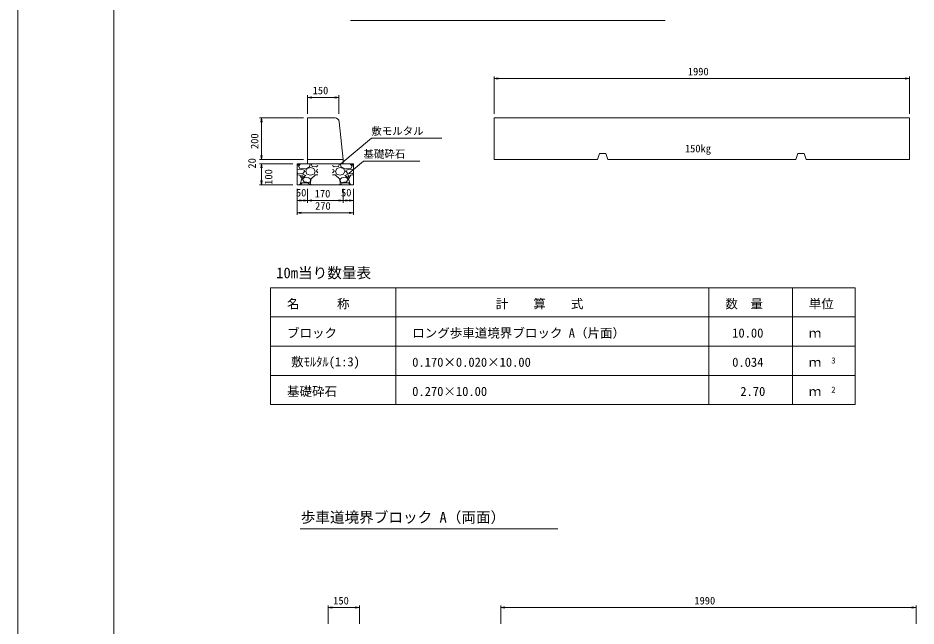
# Model space of a CAD drawing. Units: millimetres on the paper. Extents: x 0 to 841, y 0 to 594.
# Drawn here: x 0 to 215.1, y 147.7 to 293.5 of the extents above; entities that cross this region are included whole.
import ezdxf
from ezdxf.enums import TextEntityAlignment as Align

# ---------------------------------------------------------------- set-up
doc = ezdxf.new("R2010")
doc.units = ezdxf.units.MM
for name, color, linetype, lineweight in [('D-MTR-FRAM（材料表図枠）', 2, 'Continuous', 18), ('D-STR-DIM（寸法）', 7, 'Continuous', 18), ('D-STR-HTXT（旗揚げ）', 7, 'Continuous', 18), ('D-STR-STRn（構造物）', 7, 'Continuous', 18), ('D-STR（構造物外形線）', 1, 'Continuous', 18), ('D-TTL(外枠）', 2, 'Continuous', 18), ('DEFPOINTS_2', 8, 'Continuous', 18)]:
    doc.layers.add(name, color=color, linetype=linetype, lineweight=lineweight)
for name, color, linetype in [('D-MTR-TXT(文字列）', 7, 'Continuous'), ('D-MTR（材料表タイトル）', 7, 'Continuous'), ('D-STR-TXT（文字）', 7, 'Continuous'), ('D-TTL-TXT（文字）', 7, 'Continuous')]:
    doc.layers.add(name, color=color, linetype=linetype)
doc.styles.add('ＭＳ ゴシック', font='')
doc.styles.get('ＭＳ ゴシック').set_extended_font_data('MS Gothic')

msp = doc.modelspace()

# ---------------------------------------------------------------- linework, layer by layer
at = {"layer": 'D-MTR-FRAM（材料表図枠）'}
for p, q in [((60.515, 228.815), (200.515, 228.815)), ((60.515, 200.815), (60.515, 228.815)), ((90.515, 200.815), (90.515, 228.815)), ((165.515, 200.815), (165.515, 228.815)), ((185.515, 200.815), (185.515, 228.815)), ((200.515, 200.815), (200.515, 228.815)), ((60.515, 221.815), (200.515, 221.815)), ((60.515, 214.815), (200.515, 214.815)), ((60.515, 207.815), (200.515, 207.815)), ((60.515, 200.815), (200.515, 200.815))]:
    msp.add_line(p, q, dxfattribs=at)
at = {"layer": 'D-STR-DIM（寸法）'}
for p, q in [((114.064, 270.54), (114.064, 279.503)), ((114.064, 279.003), (115.064, 279.169)), ((115.064, 278.836), (114.064, 279.003)), ((114.064, 279.003), (115.064, 279.003)), ((212.564, 279.003), (115.064, 279.003)), ((212.564, 279.169), (213.564, 279.003)), ((213.564, 279.003), (212.564, 278.836)), ((213.564, 279.003), (212.564, 279.003)), ((213.564, 270.54), (213.564, 279.503)), ((69.373, 270.54), (69.373, 274.965)), ((69.373, 274.465), (70.373, 274.631)), ((70.373, 274.298), (69.373, 274.465)), ((69.373, 274.465), (70.373, 274.465)), ((75.873, 274.465), (70.373, 274.465)), ((75.873, 274.631), (76.873, 274.465)), ((76.873, 274.465), (75.873, 274.298)), ((76.873, 274.465), (75.873, 274.465)), ((76.873, 270.54), (76.873, 274.965)), ((68.373, 269.54), (57.834, 269.54)), ((58.168, 268.54), (58.334, 269.54)), ((58.334, 269.54), (58.501, 268.54)), ((58.334, 269.54), (58.334, 268.54)), ((58.334, 268.54), (58.334, 260.54)), ((58.334, 259.54), (58.168, 260.54)), ((58.334, 259.54), (58.168, 260.54)), ((58.334, 260.54), (58.334, 261.54)), ((58.501, 260.54), (58.334, 259.54)), ((58.334, 259.54), (58.334, 260.54)), ((58.501, 260.54), (58.334, 259.54)), ((58.334, 259.54), (58.334, 260.54)), ((68.373, 259.54), (57.834, 259.54)), ((68.373, 259.54), (57.834, 259.54)), ((65.873, 258.54), (57.834, 258.54)), ((65.873, 258.54), (57.834, 258.54)), ((58.168, 257.54), (58.334, 258.54)), ((58.168, 257.54), (58.334, 258.54)), ((58.334, 258.54), (58.501, 257.54)), ((58.334, 258.54), (58.334, 257.54)), ((58.334, 258.54), (58.501, 257.54)), ((58.334, 258.54), (58.334, 257.54)), ((58.334, 257.54), (58.334, 254.54)), ((58.334, 257.54), (58.334, 256.54)), ((58.334, 253.54), (58.168, 254.54)), ((58.501, 254.54), (58.334, 253.54)), ((58.334, 253.54), (58.334, 254.54)), ((65.873, 253.54), (57.834, 253.54)), ((66.873, 252.54), (66.873, 249.219)), ((66.873, 252.54), (66.873, 246.281)), ((69.373, 252.54), (69.373, 249.219)), ((69.373, 252.54), (69.373, 249.219)), ((77.873, 252.54), (77.873, 249.219)), ((77.873, 252.54), (77.873, 249.219)), ((80.373, 252.54), (80.373, 249.219)), ((80.373, 252.54), (80.373, 246.281)), ((66.873, 249.719), (67.873, 249.885)), ((67.873, 249.552), (66.873, 249.719)), ((66.873, 249.719), (67.873, 249.719)), ((68.373, 249.719), (67.873, 249.719)), ((68.373, 249.885), (69.373, 249.719)), ((69.373, 249.719), (68.373, 249.552)), ((69.373, 249.719), (68.373, 249.719)), ((69.373, 249.719), (70.373, 249.885)), ((70.373, 249.552), (69.373, 249.719)), ((69.373, 249.719), (70.373, 249.719)), ((76.873, 249.719), (70.373, 249.719)), ((76.873, 249.885), (77.873, 249.719)), ((77.873, 249.719), (76.873, 249.552)), ((77.873, 249.719), (76.873, 249.719)), ((77.873, 249.719), (78.873, 249.885)), ((78.873, 249.552), (77.873, 249.719)), ((77.873, 249.719), (78.873, 249.719)), ((78.873, 249.719), (79.373, 249.719)), ((79.373, 249.885), (80.373, 249.719)), ((80.373, 249.719), (79.373, 249.552)), ((80.373, 249.719), (79.373, 249.719)), ((66.873, 246.781), (67.873, 246.948)), ((67.873, 246.614), (66.873, 246.781)), ((66.873, 246.781), (67.873, 246.781)), ((79.373, 246.781), (67.873, 246.781)), ((79.373, 246.948), (80.373, 246.781)), ((80.373, 246.781), (79.373, 246.614)), ((80.373, 246.781), (79.373, 246.781)), ((74.295, 148.214), (74.295, 152.638)), ((74.295, 152.138), (75.295, 152.305)), ((75.295, 151.971), (74.295, 152.138)), ((74.295, 152.138), (75.295, 152.138)), ((80.795, 152.138), (75.295, 152.138)), ((80.795, 152.305), (81.795, 152.138)), ((81.795, 152.138), (80.795, 151.971)), ((81.795, 152.138), (80.795, 152.138)), ((81.795, 148.214), (81.795, 152.638)), ((115.631, 148.214), (115.631, 152.638)), ((115.631, 152.138), (116.631, 152.305)), ((116.631, 151.971), (115.631, 152.138)), ((115.631, 152.138), (116.631, 152.138)), ((214.131, 152.138), (116.631, 152.138)), ((214.131, 152.305), (215.131, 152.138)), ((215.131, 152.138), (214.131, 151.971)), ((215.131, 152.138), (214.131, 152.138)), ((215.131, 148.214), (215.131, 152.638))]:
    msp.add_line(p, q, dxfattribs=at)
at = {"layer": 'D-STR-HTXT（旗揚げ）'}
for p, q in [((79.633, 292.925), (155.002, 292.925)), ((77.318, 258.505), (84.661, 264.675)), ((101.517, 264.675), (84.661, 264.675)), ((79.34, 256.286), (82.779, 259.169)), ((96.253, 259.169), (82.779, 259.169)), ((67.635, 170.993), (129.359, 170.993))]:
    msp.add_line(p, q, dxfattribs=at)
at = {"layer": 'D-STR-STRn（構造物）'}
for p, q in [((69.373, 258.54), (66.873, 258.54)), ((66.873, 258.54), (66.873, 253.54)), ((66.873, 258.105), (67.436, 258.54)), ((67.182, 257.988), (67.679, 258.54)), ((69.373, 259.54), (69.373, 258.54)), ((77.873, 258.54), (69.373, 258.54)), ((70.034, 258.538), (69.834, 257.838)), ((70.204, 258.54), (70.474, 257.9)), ((77.043, 258.54), (76.773, 257.9)), ((77.213, 258.538), (77.413, 257.838)), ((77.873, 259.54), (77.873, 258.54)), ((77.873, 258.54), (80.373, 258.54)), ((80.065, 257.988), (79.568, 258.54)), ((80.373, 258.105), (79.81, 258.54)), ((80.373, 258.54), (80.373, 253.54)), ((67.636, 257.232), (66.873, 257.152)), ((67.08, 256.154), (66.873, 256.38)), ((68.229, 256.241), (67.079, 256.141)), ((67.542, 257.385), (67.192, 257.985)), ((68.779, 257.298), (67.529, 257.398)), ((68.63, 256.991), (67.63, 257.241)), ((68.682, 256.738), (68.232, 256.238)), ((68.683, 256.735), (68.633, 256.985)), ((69.834, 257.834), (68.784, 257.284)), ((68.928, 256.739), (69.228, 256.039)), ((68.981, 256.738), (69.281, 257.438)), ((69.228, 256.034), (70.078, 255.784)), ((69.283, 257.438), (70.083, 257.688)), ((70.08, 257.688), (70.88, 257.388)), ((70.085, 255.785), (70.935, 256.035)), ((70.479, 257.885), (71.529, 257.835)), ((70.883, 257.387), (71.183, 256.737)), ((70.93, 256.04), (71.18, 256.74)), ((71.873, 256.38), (71.53, 256.754)), ((71.531, 256.739), (71.681, 257.139)), ((71.532, 257.842), (71.873, 258.105)), ((71.873, 257.152), (71.686, 257.132)), ((75.714, 257.842), (75.373, 258.105)), ((75.373, 257.152), (75.56, 257.132)), ((75.373, 256.38), (75.716, 256.754)), ((75.716, 256.739), (75.566, 257.139)), ((76.768, 257.885), (75.718, 257.835)), ((76.364, 257.387), (76.064, 256.737)), ((76.316, 256.04), (76.066, 256.74)), ((77.162, 255.785), (76.312, 256.035)), ((77.166, 257.688), (76.366, 257.388)), ((77.964, 257.438), (77.164, 257.688)), ((78.019, 256.034), (77.169, 255.784)), ((77.412, 257.834), (78.462, 257.284)), ((78.266, 256.738), (77.966, 257.438)), ((78.319, 256.739), (78.019, 256.039)), ((78.468, 257.298), (79.718, 257.398)), ((78.564, 256.735), (78.614, 256.985)), ((78.565, 256.738), (79.015, 256.238)), ((78.616, 256.991), (79.616, 257.241)), ((79.018, 256.241), (80.168, 256.141)), ((79.61, 257.232), (80.373, 257.152)), ((79.705, 257.385), (80.055, 257.985)), ((80.166, 256.154), (80.373, 256.38)), ((67.483, 255.833), (66.873, 255.884)), ((68.043, 254.941), (67.493, 255.841)), ((67.633, 253.686), (68.033, 254.936)), ((67.679, 253.54), (68.082, 253.988)), ((67.98, 255.788), (68.18, 255.288)), ((68.331, 255.936), (67.981, 255.786)), ((68.082, 253.988), (69.382, 253.988)), ((68.18, 255.289), (68.93, 255.739)), ((68.18, 254.84), (68.58, 254.24)), ((68.682, 255.338), (68.182, 254.838)), ((68.934, 255.739), (68.334, 255.939)), ((68.584, 254.236), (69.834, 254.086)), ((69.688, 255.191), (68.688, 255.341)), ((69.38, 254), (70.03, 253.55)), ((70.093, 254.828), (69.693, 255.178)), ((69.833, 254.089), (70.083, 254.539)), ((70.13, 254.891), (70.08, 253.841)), ((70.082, 254.538), (70.082, 254.838)), ((71.283, 255.938), (70.133, 254.888)), ((71.873, 255.884), (71.283, 255.933)), ((75.373, 255.884), (75.963, 255.933)), ((75.963, 255.938), (77.113, 254.888)), ((77.117, 254.891), (77.167, 253.841)), ((77.154, 254.828), (77.554, 255.178)), ((77.413, 254.089), (77.163, 254.539)), ((77.165, 254.538), (77.165, 254.838)), ((77.866, 254), (77.216, 253.55)), ((78.663, 254.236), (77.413, 254.086)), ((77.559, 255.191), (78.559, 255.341)), ((79.165, 253.988), (77.865, 253.988)), ((78.313, 255.739), (78.913, 255.939)), ((79.066, 255.289), (78.316, 255.739)), ((78.565, 255.338), (79.065, 254.838)), ((79.066, 254.84), (78.666, 254.24)), ((78.915, 255.936), (79.265, 255.786)), ((79.266, 255.788), (79.066, 255.288)), ((79.568, 253.54), (79.165, 253.988)), ((79.204, 254.941), (79.754, 255.841)), ((79.614, 253.686), (79.214, 254.936)), ((79.763, 255.833), (80.373, 255.884)), ((66.873, 253.54), (80.373, 253.54)), ((67.436, 253.54), (67.632, 253.692)), ((70.074, 253.85), (70.204, 253.54)), ((77.173, 253.85), (77.043, 253.54)), ((79.81, 253.54), (79.614, 253.692))]:
    msp.add_line(p, q, dxfattribs=at)
at = {"layer": 'D-STR（構造物外形線）'}
for p, q in [((69.373, 259.54), (69.373, 269.54)), ((69.373, 269.54), (75.968, 269.54)), ((114.064, 269.54), (213.564, 269.54)), ((114.064, 269.54), (114.064, 259.54)), ((213.564, 259.54), (213.564, 269.54)), ((76.963, 268.64), (77.873, 259.54)), ((138.814, 259.54), (139.314, 261.04)), ((139.314, 261.04), (140.814, 261.04)), ((141.314, 259.54), (140.814, 261.04)), ((186.314, 259.54), (186.814, 261.04)), ((186.814, 261.04), (188.314, 261.04)), ((188.814, 259.54), (188.314, 261.04)), ((77.873, 259.54), (69.373, 259.54)), ((138.814, 259.54), (114.064, 259.54)), ((186.314, 259.54), (141.314, 259.54)), ((213.564, 259.54), (188.814, 259.54))]:
    msp.add_line(p, q, dxfattribs=at)
msp.add_arc((75.968, 268.54), 1, 5.71059, 90, dxfattribs=at)
at = {"layer": 'D-TTL(外枠）'}
msp.add_line((23, 20), (23, 574), dxfattribs=at)
at = {"layer": 'DEFPOINTS_2'}
msp.add_line((0, 0), (0, 594), dxfattribs=at)

# ---------------------------------------------------------------- texts
at = {"layer": 'D-MTR-TXT(文字列）', "style": 'ＭＳ ゴシック'}
for s, height, p in [('名\u3000\u3000\u3000称', 2.199, (64.438, 223.218)), ('計\u3000\u3000算\u3000\u3000式', 2.199, (114.446, 223.218)), ('数\u3000量', 2.199, (169.438, 223.218)), ('単位', 2.199, (189.438, 223.218)), ('ブロック', 2.199, (64.438, 216.218)), ('ロング歩車道境界ブロック A（片面）', 2.199, (94.438, 216.218)), ('10.00', 2.199, (171.089, 216.218)), ('ｍ', 2.199, (189.438, 216.218)), ('敷ﾓﾙﾀﾙ(1:3)', 2.199, (65.438, 209.318)), ('0.170×0.020×10.00', 2.199, (94.438, 209.218)), ('0.034', 2.199, (171.089, 209.218)), ('ｍ', 2.199, (189.438, 209.218)), ('3', 1.466, (194.84, 210.222)), ('基礎砕石', 2.199, (64.438, 202.218)), ('0.270×10.00', 2.199, (94.438, 202.218)), ('2.70', 2.199, (173.039, 202.218)), ('ｍ', 2.199, (189.438, 202.218)), ('2', 1.466, (194.84, 203.222))]:
    msp.add_text(s, height=height, dxfattribs=at).set_placement(p, align=Align.BOTTOM_LEFT)
at = {"layer": 'D-MTR（材料表タイトル）', "style": 'ＭＳ ゴシック'}
msp.add_text('10m当り数量表', height=2.566, dxfattribs=at).set_placement((61.858, 230.34), align=Align.BOTTOM_LEFT)
at = {"layer": 'D-STR-DIM（寸法）', "style": 'ＭＳ ゴシック'}
for s, p in [('1990', (160.47, 279.203)), ('150', (70.592, 274.665)), ('50', (66.595, 250.165)), ('170', (71.092, 249.919)), ('50', (77.39, 250.165)), ('270', (71.174, 246.981)), ('150', (75.513, 152.338)), ('1990', (162.037, 152.338))]:
    msp.add_text(s, height=1.833, dxfattribs=at).set_placement(p, align=Align.BOTTOM_LEFT)
for s, p in [('200', (58.134, 262.091)), ('20', (57.534, 257.403)), ('100', (61.487, 253.509))]:
    msp.add_text(s, height=1.833, rotation=90, dxfattribs=at).set_placement(p, align=Align.BOTTOM_LEFT)
at = {"layer": 'D-STR-TXT（文字）', "style": 'ＭＳ ゴシック'}
for s, p in [('敷モルタル', (84.661, 264.927)), ('150kg', (159.771, 260.749)), ('基礎砕石', (82.779, 259.421))]:
    msp.add_text(s, height=1.833, dxfattribs=at).set_placement(p, align=Align.BOTTOM_LEFT)
at = {"layer": 'D-TTL-TXT（文字）', "style": 'ＭＳ ゴシック'}
msp.add_text('歩車道境界ブロック A（両面）', height=2.566, dxfattribs=at).set_placement((67.727, 171.736), align=Align.BOTTOM_LEFT)

doc.saveas('drawing.dxf')
